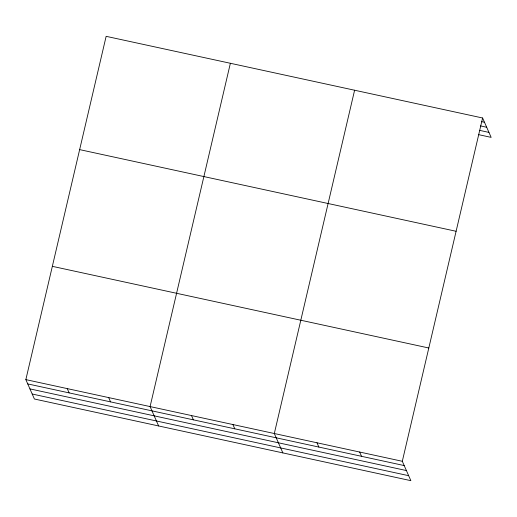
<?xml version="1.0" encoding="UTF-8"?>
<svg xmlns="http://www.w3.org/2000/svg" width="517" height="517" viewBox="0 0 517 517"><rect width="100%" height="100%" fill="white"/><g stroke="black" fill="none" stroke-linecap="round" stroke-linejoin="round"><path stroke-width="0.78" d="M482.6 117.992L402.31 461.287L410.86 480.668L34.4 399.008L25.85 379.627L106.14 36.332L482.6 117.992L491.15 137.373L478.736 134.679M230.375 63.281L150.085 406.575L158.629 425.956M354.604 90.229L274.314 433.524L282.864 452.905M481.385 121.605L484.494 122.277M480.48 125.909L486.691 127.26M479.647 130.374L488.953 132.391M79.644 149.62L456.104 231.28M52.346 266.339L428.806 347.999M25.85 379.627L402.31 461.287M27.737 383.911L404.204 465.571M29.934 388.894L406.401 470.554M32.203 394.025L408.663 475.685M359.645 452.032L361.538 456.317M316.979 442.778L318.873 447.063M232.902 424.541L234.796 428.826M191.49 415.558L193.384 419.843M108.673 397.592L110.56 401.877M67.262 388.61L69.149 392.894"/></g></svg>
